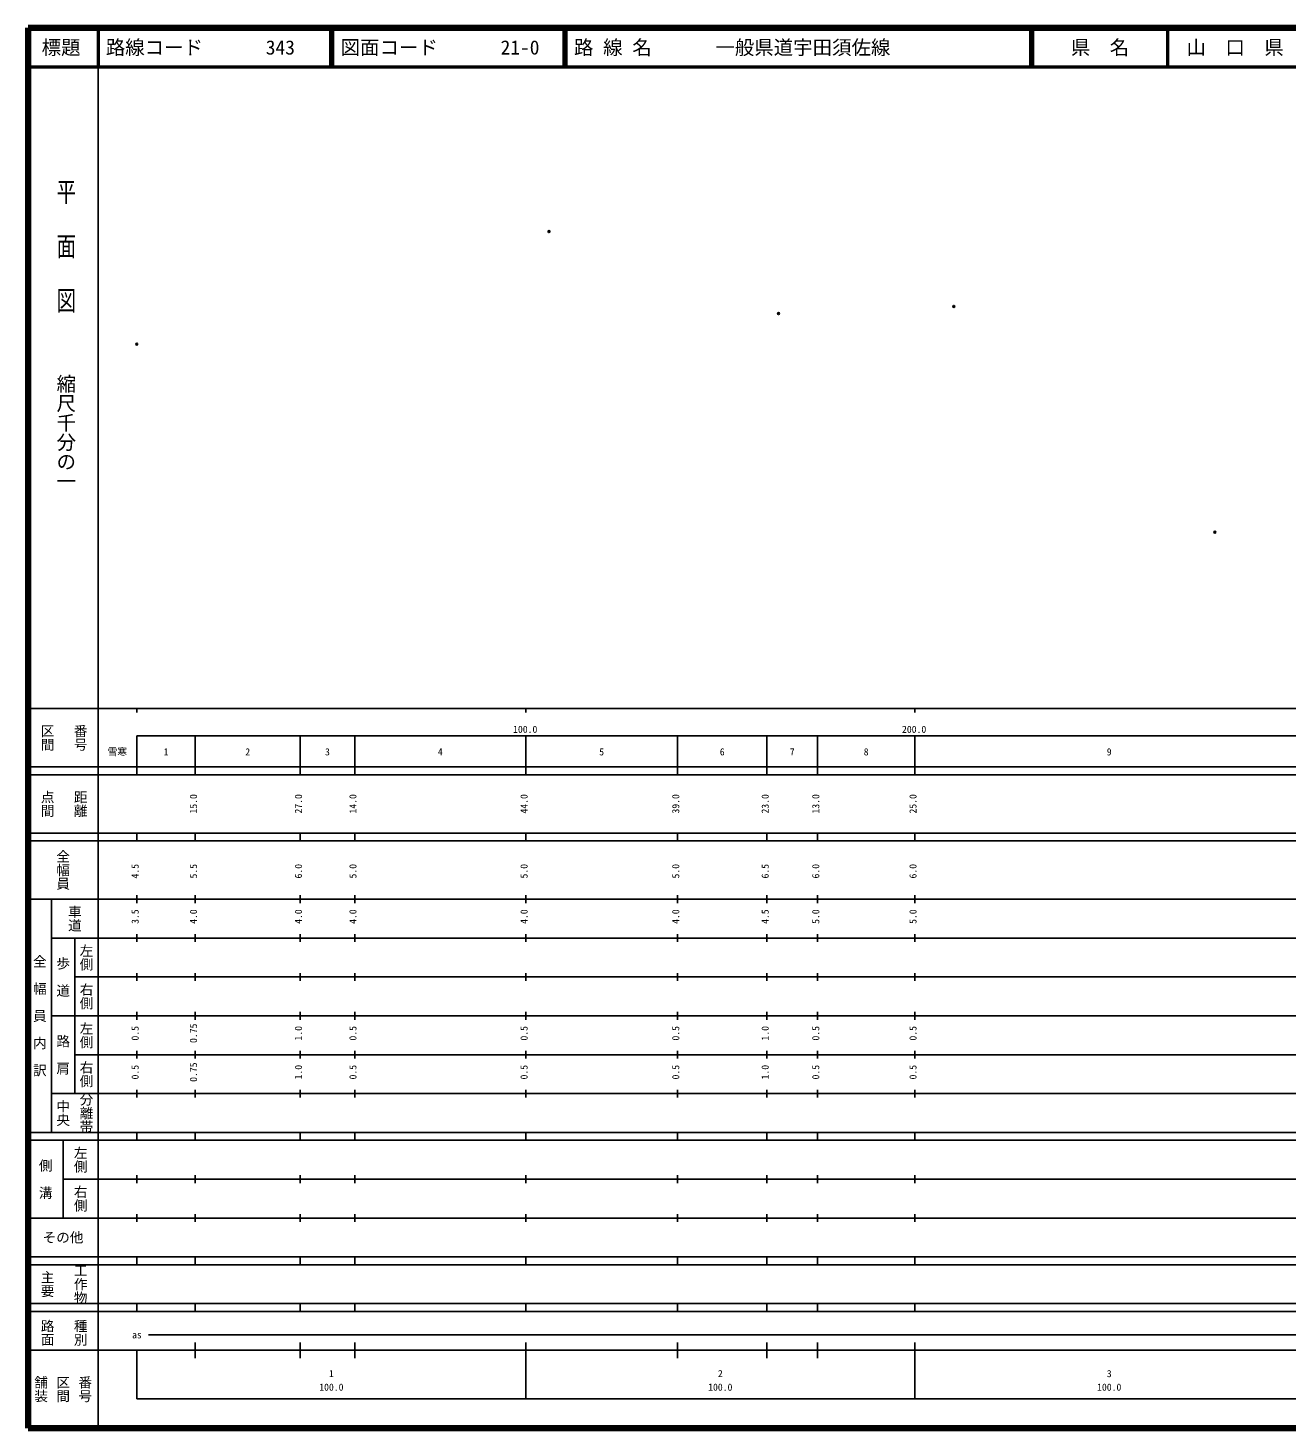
# Model space of a CAD drawing. Units: millimetres on the paper. Extents: x 40 to 680, y 20 to 380.
# Drawn here: x 40 to 363.7, y 20 to 380 of the extents above; entities that cross this region are included whole.
import ezdxf
from ezdxf.enums import TextEntityAlignment as Align

# ---------------------------------------------------------------- set-up
doc = ezdxf.new("R2010")
doc.units = ezdxf.units.MM
doc.header["$PDMODE"] = 32
doc.header["$PDSIZE"] = 0.5
doc.layers.add('M-OTRS', color=6, linetype='Continuous')
doc.layers.add('M-TTL-TXT', color=7, linetype='Continuous')
for name, color, linetype, lineweight in [('M-TTL', 2, 'Continuous', 140), ('M-TTL-BAND', 7, 'Continuous', 25), ('M-TTL-LINE', 7, 'Continuous', 50)]:
    doc.layers.add(name, color=color, linetype=linetype, lineweight=lineweight)
doc.styles.add('@ＭＳ ゴシック', font='')
doc.styles.add('ＭＳ ゴシック', font='')
doc.styles.get('@ＭＳ ゴシック').set_extended_font_data('@MS Gothic')
doc.styles.get('ＭＳ ゴシック').set_extended_font_data('MS Gothic')

msp = doc.modelspace()

# ---------------------------------------------------------------- linework, layer by layer
at = {"layer": 'M-OTRS'}
for p in [(173.957, 327.641), (232.973, 306.565), (278.023, 308.413), (67.945, 298.693), (345.172, 250.338)]:
    msp.add_point(p, dxfattribs=at)
at = {"layer": 'M-TTL'}
for p, q in [((40, 380), (40, 20)), ((680, 380), (40, 380)), ((40, 20), (680, 20))]:
    msp.add_line(p, q, dxfattribs=at)
at = {"layer": 'M-TTL-BAND'}
for p, q in [((58, 370), (58, 20)), ((40, 205), (579, 205)), ((68, 205), (68, 204)), ((168, 205), (168, 204)), ((268, 205), (268, 204)), ((68, 198), (579, 198)), ((68, 198), (68, 188)), ((83, 188), (83, 198)), ((110, 188), (110, 198)), ((124, 188), (124, 198)), ((168, 188), (168, 198)), ((207, 188), (207, 198)), ((230, 188), (230, 198)), ((243, 188), (243, 198)), ((268, 188), (268, 198)), ((40, 190), (579, 190)), ((40, 188), (579, 188)), ((40, 173), (579, 173)), ((68, 171), (68, 173)), ((83, 171), (83, 173)), ((110, 171), (110, 173)), ((124, 171), (124, 173)), ((168, 171), (168, 173)), ((207, 171), (207, 173)), ((230, 171), (230, 173)), ((243, 171), (243, 173)), ((268, 171), (268, 173)), ((40, 171), (579, 171)), ((40, 156), (579, 156)), ((46, 96), (46, 156)), ((68, 155), (68, 157)), ((83, 155), (83, 157)), ((110, 155), (110, 157)), ((124, 155), (124, 157)), ((168, 155), (168, 157)), ((207, 155), (207, 157)), ((230, 155), (230, 157)), ((243, 155), (243, 157)), ((268, 155), (268, 157)), ((46, 146), (579, 146)), ((52, 146), (52, 106)), ((68, 145), (68, 147)), ((83, 145), (83, 147)), ((110, 145), (110, 147)), ((124, 145), (124, 147)), ((168, 145), (168, 147)), ((207, 145), (207, 147)), ((230, 145), (230, 147)), ((243, 145), (243, 147)), ((268, 145), (268, 147)), ((68, 135), (68, 137)), ((83, 135), (83, 137)), ((110, 135), (110, 137)), ((124, 135), (124, 137)), ((168, 135), (168, 137)), ((207, 135), (207, 137)), ((230, 135), (230, 137)), ((243, 135), (243, 137)), ((268, 135), (268, 137)), ((52, 136), (579, 136)), ((46, 126), (579, 126)), ((68, 125), (68, 127)), ((83, 125), (83, 127)), ((110, 125), (110, 127)), ((124, 125), (124, 127)), ((168, 125), (168, 127)), ((207, 125), (207, 127)), ((230, 125), (230, 127)), ((243, 125), (243, 127)), ((268, 125), (268, 127)), ((52, 116), (579, 116)), ((68, 115), (68, 117)), ((83, 115), (83, 117)), ((110, 115), (110, 117)), ((124, 115), (124, 117)), ((168, 115), (168, 117)), ((207, 115), (207, 117)), ((230, 115), (230, 117)), ((243, 115), (243, 117)), ((268, 115), (268, 117)), ((46, 106), (579, 106)), ((68, 105), (68, 107)), ((83, 105), (83, 107)), ((110, 105), (110, 107)), ((124, 105), (124, 107)), ((168, 105), (168, 107)), ((207, 105), (207, 107)), ((230, 105), (230, 107)), ((243, 105), (243, 107)), ((268, 105), (268, 107)), ((40, 96), (579, 96)), ((40, 94), (579, 94)), ((49, 94), (49, 74)), ((68, 94), (68, 96)), ((83, 94), (83, 96)), ((110, 94), (110, 96)), ((124, 94), (124, 96)), ((168, 94), (168, 96)), ((207, 94), (207, 96)), ((230, 94), (230, 96)), ((243, 94), (243, 96)), ((268, 94), (268, 96)), ((49, 84), (579, 84)), ((68, 83), (68, 85)), ((83, 83), (83, 85)), ((110, 83), (110, 85)), ((124, 83), (124, 85)), ((168, 83), (168, 85)), ((207, 83), (207, 85)), ((230, 83), (230, 85)), ((243, 83), (243, 85)), ((268, 83), (268, 85)), ((40, 74), (579, 74)), ((68, 73), (68, 75)), ((83, 73), (83, 75)), ((110, 73), (110, 75)), ((124, 73), (124, 75)), ((168, 73), (168, 75)), ((207, 73), (207, 75)), ((230, 73), (230, 75)), ((243, 73), (243, 75)), ((268, 73), (268, 75)), ((40, 64), (579, 64)), ((40, 62), (579, 62)), ((68, 62), (68, 64)), ((83, 62), (83, 64)), ((110, 62), (110, 64)), ((124, 62), (124, 64)), ((168, 62), (168, 64)), ((207, 62), (207, 64)), ((230, 62), (230, 64)), ((243, 62), (243, 64)), ((268, 62), (268, 64)), ((40, 52), (579, 52)), ((68, 50), (68, 52)), ((83, 50), (83, 52)), ((110, 50), (110, 52)), ((124, 50), (124, 52)), ((168, 50), (168, 52)), ((207, 50), (207, 52)), ((230, 50), (230, 52)), ((243, 50), (243, 52)), ((268, 50), (268, 52)), ((40, 50), (579, 50)), ((71, 44), (565, 44)), ((40, 40), (579, 40)), ((68, 40), (68, 27.5)), ((83, 38), (83, 42)), ((110, 38), (110, 42)), ((124, 38), (124, 42)), ((168, 27.5), (168, 42)), ((207, 38), (207, 42)), ((230, 38), (230, 42)), ((243, 38), (243, 42)), ((268, 27.5), (268, 42)), ((68, 27.5), (579, 27.5))]:
    msp.add_line(p, q, dxfattribs=at)
at = {"layer": 'M-TTL-LINE'}
for p, q in [((58, 380), (58, 370)), ((117.75, 380), (117.75, 370)), ((118.25, 380), (118.25, 370)), ((177.75, 380), (177.75, 370)), ((178.25, 380), (178.25, 370)), ((297.75, 380), (297.75, 370)), ((298.25, 380), (298.25, 370)), ((333, 380), (333, 370)), ((40, 370), (680, 370))]:
    msp.add_line(p, q, dxfattribs=at)

# ---------------------------------------------------------------- texts
at = {"layer": 'M-TTL-BAND', "style": '@ＭＳ ゴシック', "width": 1.4}
msp.add_text('平  面  図', height=3.666, rotation=270, dxfattribs=at).set_placement((49.777, 306.475), align=Align.MIDDLE_RIGHT)
at = {"layer": 'M-TTL-BAND', "style": '@ＭＳ ゴシック'}
msp.add_text('縮尺千分の一', height=3.666, rotation=270, dxfattribs=at).set_placement((49.777, 261.03), align=Align.MIDDLE_RIGHT)
for s, p in [('区間', (45, 197.5)), ('番号', (53.5, 197.5)), ('点間', (45, 180.5)), ('距離', (53.5, 180.5)), ('全幅員', (49, 163.5)), ('車道', (52, 151)), ('左側', (55, 141)), ('全\u3000幅\u3000員\u3000内\u3000訳', (43, 126)), ('歩\u3000道', (49, 136)), ('右側', (55, 131)), ('左側', (55, 121)), ('路\u3000肩', (49, 116)), ('右側', (55, 111)), ('分離帯', (55, 101)), ('中央', (49, 101)), ('左側', (53.5, 89)), ('側\u3000溝', (44.5, 84)), ('右側', (53.5, 79)), ('工作物', (53.5, 57)), ('主要', (45, 57)), ('路面', (45, 44.5)), ('種別', (53.5, 44.5)), ('舗装', (43.333, 30)), ('区間', (49, 30)), ('番号', (54.667, 30))]:
    msp.add_text(s, height=2.566, rotation=270, dxfattribs=at).set_placement(p, align=Align.MIDDLE_CENTER)
at = {"layer": 'M-TTL-BAND', "style": 'ＭＳ ゴシック'}
for s, p in [('100.0', (167.844, 198.195)), ('200.0', (267.844, 198.195)), ('雪寒', (62.96, 192.405)), ('1', (75.5, 192.405)), ('2', (96.5, 192.405)), ('3', (117, 192.405)), ('4', (146, 192.405)), ('5', (187.5, 192.405)), ('6', (218.5, 192.405)), ('7', (236.5, 192.405)), ('8', (255.5, 192.405)), ('9', (318, 192.405)), ('as', (68, 42.5)), ('1', (118, 32.523)), ('2', (218, 32.523)), ('3', (318, 32.523)), ('100.0', (118, 29.033)), ('100.0', (218, 29.033)), ('100.0', (318, 29.033))]:
    msp.add_text(s, height=1.833, dxfattribs=at).set_placement(p, align=Align.BOTTOM_CENTER)
for s, p in [('15.0', (84, 180.5)), ('27.0', (111, 180.5)), ('14.0', (125, 180.5)), ('44.0', (169, 180.5)), ('39.0', (208, 180.5)), ('23.0', (231, 180.5)), ('13.0', (244, 180.5)), ('25.0', (269, 180.5)), ('4.5', (69, 163.174)), ('5.5', (84, 163.174)), ('6.0', (111, 163.174)), ('5.0', (125, 163.174)), ('5.0', (169, 163.174)), ('5.0', (208, 163.174)), ('6.5', (231, 163.174)), ('6.0', (244, 163.174)), ('6.0', (269, 163.174)), ('3.5', (69, 151.5)), ('4.0', (84, 151.5)), ('4.0', (111, 151.5)), ('4.0', (125, 151.5)), ('4.0', (169, 151.5)), ('4.0', (208, 151.5)), ('4.5', (231, 151.5)), ('5.0', (244, 151.5)), ('5.0', (269, 151.5)), ('0.5', (69, 121.5)), ('0.75', (84, 121.5)), ('1.0', (111, 121.5)), ('0.5', (125, 121.5)), ('0.5', (169, 121.5)), ('0.5', (208, 121.5)), ('1.0', (231, 121.5)), ('0.5', (244, 121.5)), ('0.5', (269, 121.5)), ('0.5', (69, 111.5)), ('0.75', (84, 111.5)), ('1.0', (111, 111.5)), ('0.5', (125, 111.5)), ('0.5', (169, 111.5)), ('0.5', (208, 111.5)), ('1.0', (231, 111.5)), ('0.5', (244, 111.5)), ('0.5', (269, 111.5))]:
    msp.add_text(s, height=1.833, rotation=90, dxfattribs=at).set_placement(p, align=Align.BOTTOM_CENTER)
msp.add_text('その他', height=2.566, dxfattribs=at).set_placement((49, 69), align=Align.MIDDLE_CENTER)
at = {"layer": 'M-TTL-TXT', "style": 'ＭＳ ゴシック'}
for s, p in [('標題', (48.5, 375)), ('県\u3000名', (315.625, 375)), ('山\u3000口\u3000県', (350.375, 375))]:
    msp.add_text(s, height=3.666, dxfattribs=at).set_placement(p, align=Align.MIDDLE_CENTER)
for s, p in [('路線コード', (60, 375)), ('343', (101.142, 375)), ('図面コード', (120.38, 375)), ('21-0', (161.521, 375)), ('路 線 名', (180.38, 375)), ('一般県道宇田須佐線', (216.734, 375))]:
    msp.add_text(s, height=3.666, dxfattribs=at).set_placement(p, align=Align.MIDDLE_LEFT)

doc.saveas('drawing.dxf')
